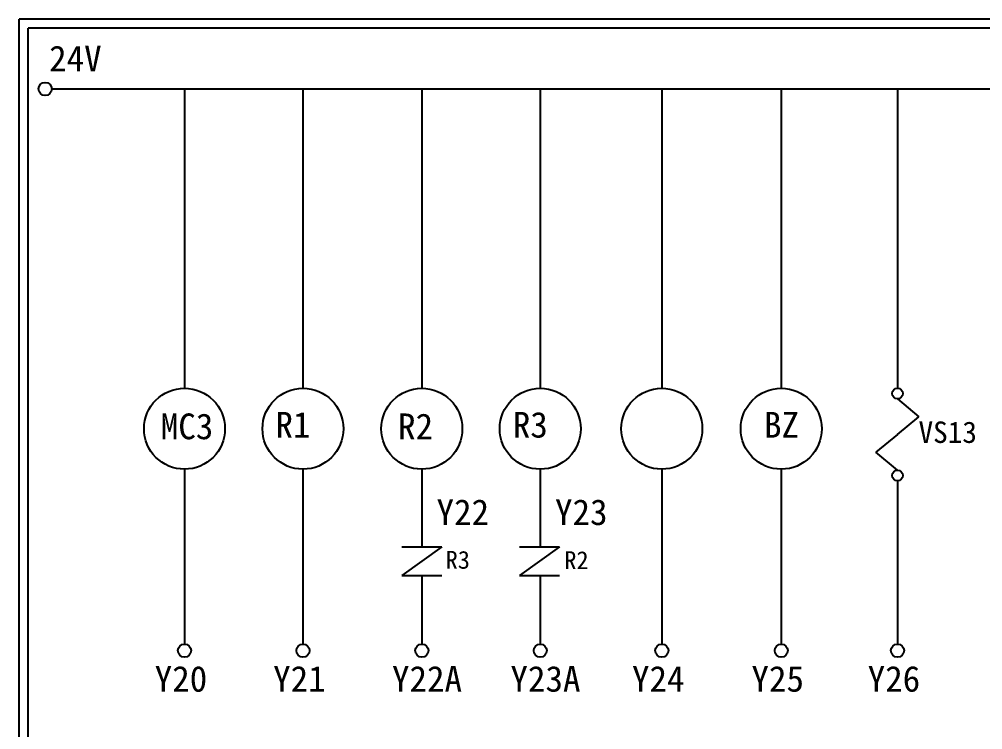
# Model space of a CAD drawing. Extents: x 889 to 1176, y 251 to 455.
# Drawn here: x 889.1 to 1023.8, y 355.8 to 455.2 of the extents above; entities that cross this region are included whole.
import ezdxf

# ---------------------------------------------------------------- set-up
doc = ezdxf.new("R2010")
doc.units = 0
doc.layers.get('0').update_dxf_attribs({"linetype": 'CONTINUOUS'})
doc.layers.add('圖框層', color=7, linetype='CONTINUOUS')
doc.layers.add('標尺寸層', color=3, linetype='CONTINUOUS')
doc.styles.add('STSL', font='kaiu.ttf')

msp = doc.modelspace()

# ---------------------------------------------------------------- linework, layer by layer
for p, q in [((948.13, 381.39), (942.57, 377.41)), ((964.59, 381.39), (959.02, 377.41))]:
    msp.add_line(p, q)
at = {"layer": '圖框層', "color": 7}
for p, q in [((1176.07, 455.16), (889.07, 455.16)), ((889.07, 251.2), (889.07, 455.16)), ((1174.82, 453.91), (890.32, 453.91)), ((890.32, 252.44), (890.32, 453.91))]:
    msp.add_line(p, q, dxfattribs=at)
at = {"layer": '標尺寸層', "color": 7}
for p, q in [((893.61, 445.42), (1171.21, 445.42)), ((912.17, 445.42), (912.17, 403.59)), ((928.73, 445.42), (928.73, 403.59)), ((945.34, 445.42), (945.34, 403.59)), ((961.9, 445.42), (961.9, 403.59)), ((978.89, 445.42), (978.89, 403.59)), ((995.59, 445.42), (995.59, 403.59)), ((1011.84, 445.42), (1011.84, 403.59)), ((1011.84, 402.09), (1014.84, 399.6)), ((1011.84, 397.11), (1014.84, 399.6)), ((1011.84, 397.11), (1008.83, 394.62)), ((1011.84, 392.13), (1008.83, 394.62)), ((912.17, 392.26), (912.17, 367.81)), ((928.73, 392.26), (928.73, 367.81)), ((945.34, 392.26), (945.34, 387.21)), ((945.34, 392.26), (945.34, 381.39)), ((961.9, 392.26), (961.9, 387.21)), ((961.9, 392.26), (961.9, 381.39)), ((978.89, 392.26), (978.89, 367.81)), ((995.59, 392.26), (995.59, 367.81)), ((1011.84, 390.63), (1011.84, 367.81)), ((942.57, 381.39), (948.13, 381.39)), ((959.02, 381.39), (964.59, 381.39)), ((942.57, 377.41), (948.13, 377.41)), ((945.34, 377.41), (945.34, 367.81)), ((959.02, 377.41), (964.59, 377.41)), ((961.9, 377.41), (961.9, 367.81))]:
    msp.add_line(p, q, dxfattribs=at)
for centre, radius in [((892.69, 445.42), 0.92), ((912.17, 397.92), 5.66), ((928.73, 397.92), 5.66), ((945.34, 397.92), 5.66), ((961.9, 397.92), 5.66), ((978.89, 397.92), 5.66), ((995.59, 397.92), 5.66), ((1011.84, 402.84), 0.751), ((1011.84, 391.38), 0.751), ((912.17, 366.89), 0.92), ((928.73, 366.89), 0.92), ((945.34, 366.89), 0.92), ((961.9, 366.89), 0.92), ((978.89, 366.89), 0.92), ((995.59, 366.89), 0.92), ((1011.84, 366.89), 0.92)]:
    msp.add_circle(centre, radius, dxfattribs=at)

# ---------------------------------------------------------------- texts
at = {"layer": '圖框層', "color": 4, "style": 'STSL'}
for s, height, p in [('24V', 3.6, (893.24, 447.88)), ('MC3', 3.6, (908.85, 396.45)), ('R1', 3.6, (924.88, 396.67)), ('R2', 3.6, (942.02, 396.45)), ('R3', 3.6, (958.06, 396.67)), ('BZ', 3.6, (993.18, 396.67)), ('VS13', 3, (1014.78, 395.93)), ('Y22 ', 3.6, (947.4, 384.45)), ('Y23 ', 3.6, (963.96, 384.45)), ('R3', 2.5, (948.67, 378.34)), ('R2', 2.5, (965.26, 378.29)), ('Y20 ', 3.6, (908, 361.15)), ('Y21 ', 3.6, (924.56, 361.15)), ('Y22A ', 3.6, (941.17, 361.15)), ('Y23A ', 3.6, (957.73, 361.15)), ('Y24 ', 3.6, (974.72, 361.15)), ('Y25 ', 3.6, (991.42, 361.15)), ('Y26 ', 3.6, (1007.67, 361.15))]:
    msp.add_text(s, height=height, dxfattribs=at).set_placement(p)

doc.saveas('drawing.dxf')
